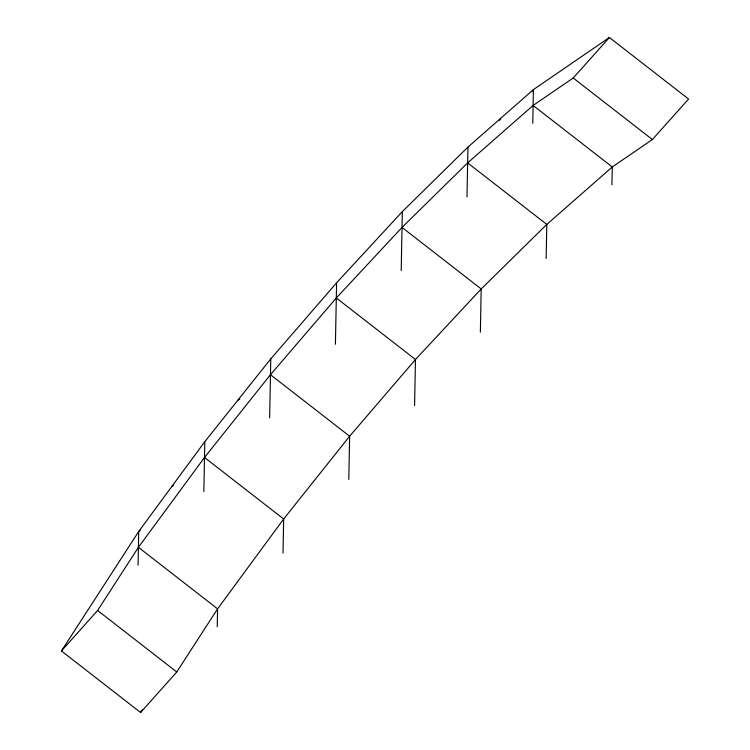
<?xml version="1.0" encoding="UTF-8"?>
<svg xmlns="http://www.w3.org/2000/svg" width="750" height="750" viewBox="0 0 750 750"><rect width="100%" height="100%" fill="white"/><g stroke="black" fill="none" stroke-linecap="round" stroke-linejoin="round"><path stroke-width="1.12" d="M138.066 565.172L138.713 531.487L204.806 441.656L270.769 358.894L336.6 282.778L402.338 211.603L467.944 147.075L533.419 89.616L609.403 37.5L688.575 99.037L652.388 139.537L612.272 166.969L546.806 224.419L481.191 288.947L415.472 359.503L349.631 436.238L283.669 519.009L217.575 608.841L176.775 671.991L140.597 712.5L61.425 650.962L138.713 531.487L140.466 529.941M203.85 491.522L204.806 441.656M217.228 626.7L217.575 608.841L138.412 547.303L204.506 457.472L270.459 374.709L336.309 297.966L402.028 227.419L467.634 162.891L533.109 105.431L573.225 78.009L609.403 37.5M269.634 417.881L270.769 358.894M283.012 553.059L283.669 519.009L204.506 457.472M335.419 344.231L336.6 282.778M348.797 479.409L349.631 436.238L270.459 374.709M401.203 270.591L402.338 211.603M414.581 405.769L415.472 359.503L336.309 297.966M466.988 196.941L467.944 147.075M480.366 332.119L481.191 288.947L402.028 227.419M532.772 123.3L533.419 89.616L532.153 91.584M546.15 258.478L546.806 224.419L467.634 162.891M611.934 184.828L612.272 166.969L533.109 105.431M499.556 120.394L500.681 118.341M61.425 650.962L97.613 610.462L138.412 547.303M140.597 712.5L142.491 709.566M171.759 486.572L173.578 485.1M237.787 400.275L239.794 399.066M573.225 78.009L652.388 139.537M97.613 610.462L176.775 671.991"/></g></svg>
